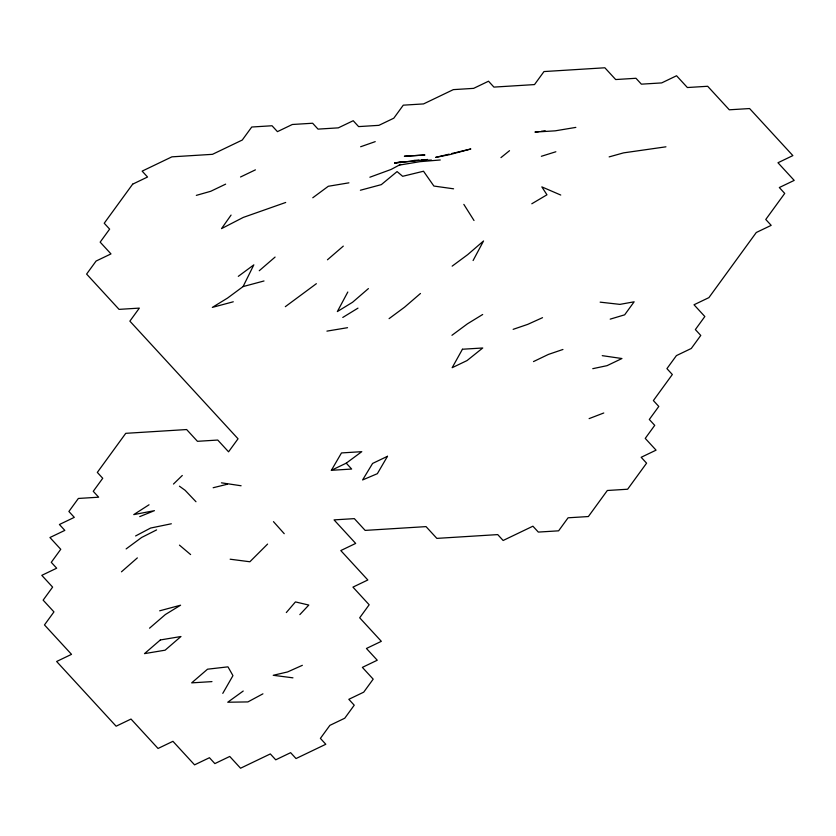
<?xml version="1.0" encoding="UTF-8"?>
<svg xmlns="http://www.w3.org/2000/svg" width="836" height="836" viewBox="0 0 836 836"><rect width="100%" height="100%" fill="white"/><g stroke="black" fill="none" stroke-linecap="round" stroke-linejoin="round"><path stroke-width="1.25" d="M233.275 301.786L212.334 307.397L227.538 298.076L243.067 286.581L253.831 264.855L238.302 276.35M347.807 292.015L337.357 311.567L352.573 302.256L368.415 288.587M473.092 260.529L483.542 240.967L467.69 254.646L452.161 266.141M222.784 693.378L232.951 675.634L227.977 666.846L207.527 669.197L191.674 682.866L211.968 681.612M331.37 470.313L341.485 452.934L361.779 451.67L346.25 463.165L331.37 470.313L351.663 469.048L346.25 463.165M231.07 215.082L221.519 228.625L243.286 217.412L285.703 202.469M286.32 612.558L295.442 601.91L308.808 605.065L299.842 614.617M267.593 544.079L249.88 561.761L230.151 559.211M173.48 484.044L182.3 475.475M121.471 571.814L137.355 557.894M259.244 270.739L275.086 257.07M327.451 259.787L343.303 246.118M420.466 293.478L404.614 307.146L389.085 318.641M149.529 628.191L165.382 614.523L180.586 605.201L159.655 610.813M500.952 157.628L509.532 150.679M312.779 197.766L328.308 186.271L348.925 182.833M285.316 306.676L316.374 283.686M451.952 335.299L467.47 323.804L482.685 314.493M126.131 548.918L141.66 537.454L156.604 529.909M243.234 691.027L227.747 702.23L247.905 701.916L262.932 693.828M149.038 504.777L133.75 514.61L154.441 510.66L139.737 516.617M342.77 317.45L357.975 308.139M531.8 203.775L546.953 194.798L541.843 186.888L560.747 195.049M400.768 164.284L391.123 169.436L369.867 177.222M135.599 535.96L150.595 528.049L171.338 523.775M225.647 184.139L210.756 191.277L196.324 195.373M240.528 176.992L255.419 169.854M533.493 361.58L548.385 354.433L562.942 349.469M542.533 317.67L527.715 324.378L513.147 329.342M302.35 665.32L287.542 671.956L273.226 675.289L292.955 677.839M589.119 418.617L603.78 412.984M360.64 146.749L375.228 141.639M541.362 156.29L555.867 151.755M610.196 319.143L624.659 314.827L634.137 301.806L619.925 304.377L600.143 302.151M609.151 156.896L623.583 152.863L665.958 146.812M360.389 190.242L381.32 184.631L397.079 171.589L402.659 176.302L423.518 171.234L433.884 186.052L453.582 188.811M243.067 286.581L264.009 280.969M213.149 487.743L227.496 484.201M449.151 154.158L435.671 157.387L449.914 154.587L470.846 148.975L456.508 152.392M451.607 153.563L455.286 152.685M592.766 368.676L607.04 365.666L621.932 358.529L602.244 355.655M415.053 160.815L394.634 162.947L401.071 161.87M575.847 127.396L555.229 130.834L534.935 132.098L538.781 131.597M399.315 165.11L419.923 161.672L440.279 159.979M326.918 331.129L347.536 327.691M541.341 131.262L545.177 130.771M394.634 162.947L427.802 159.53L421.459 159.927M413.841 160.397L418.92 160.084M428.941 160.125L431.47 160.094M221.425 482.821L241.102 485.768M179.437 486.197L185.111 490.293L195.979 501.736M179.458 545.135L190.618 554.571M284.24 533.702L273.466 521.643M463.834 204.381L474.012 220.505M462.444 349.239L452.161 367.704L467.042 360.567L482.738 347.985L462.444 349.239M387.486 456.299L377.36 473.678L362.605 479.948L372.595 463.437L387.486 456.299M132.663 184.16L104.228 223.233L109.631 229.116L100.163 242.137L110.979 253.904L96.088 261.051L86.61 274.072L119.057 309.372L139.351 308.108L129.873 321.139L238.041 438.795L228.562 451.816L217.747 440.049L197.453 441.314L186.637 429.547L125.755 433.33L97.321 472.403L102.734 478.286L93.256 491.317L98.658 497.201L78.365 498.455L68.897 511.486L74.299 517.359L59.419 524.506L64.821 530.39L49.941 537.527L60.756 549.294L51.278 562.325L56.681 568.208L41.8 575.346L52.616 587.112L43.138 600.143L53.953 611.9L44.475 624.931L71.52 654.348L56.629 661.485L116.12 726.202L131.012 719.054L158.046 748.471L172.937 741.323L194.569 764.856L209.449 757.719L214.862 763.602L229.743 756.455L240.559 768.221L270.331 753.936L275.734 759.819L290.625 752.672L296.028 758.555L325.8 744.27L320.397 738.387L329.875 725.366L344.756 718.218L354.234 705.197L348.821 699.314L363.712 692.166L373.19 679.145L362.375 667.379L377.255 660.231L366.44 648.475L381.331 641.327L359.689 617.794L369.167 604.773L352.949 587.123L367.83 579.985L340.795 550.569L355.676 543.421L334.045 519.887L354.339 518.634L365.154 530.4L426.036 526.617L436.852 538.384L497.733 534.601L503.136 540.484L532.908 526.199L538.321 532.083L558.615 530.829L568.083 517.798L588.377 516.543L607.333 490.492L627.627 489.227L646.583 463.175L641.17 457.292L656.061 450.155L645.246 438.388L654.724 425.357L649.311 419.473L658.789 406.453L653.386 400.569L672.332 374.518L666.929 368.634L676.408 355.613L691.288 348.466L700.767 335.445L695.364 329.562L704.832 316.53L694.016 304.764L708.907 297.626L756.287 232.502L771.179 225.354L765.766 219.471L784.722 193.419L779.319 187.536L794.2 180.398L777.971 162.748L792.862 155.6L749.599 108.544L729.305 109.798L707.674 86.275L687.38 87.529L676.564 75.762L661.673 82.91L641.379 84.164L635.977 78.281L615.683 79.545L604.867 67.779L543.985 71.562L534.507 84.582L493.919 87.101L488.517 81.217L473.625 88.365L453.331 89.63L423.559 103.915L403.276 105.169L393.798 118.2L378.907 125.337L358.613 126.602L353.21 120.718L338.319 127.856L318.025 129.12L312.622 123.237L292.328 124.491L277.437 131.639L272.034 125.755L251.74 127.02L242.262 140.04L212.49 154.326L171.902 156.844L142.141 171.129L147.544 177.013L132.663 184.16M160.345 639.958L144.503 653.627L165.11 650.189L180.963 636.52L160.345 639.958M424.74 154.994L404.446 156.259L424.74 154.994"/></g></svg>
